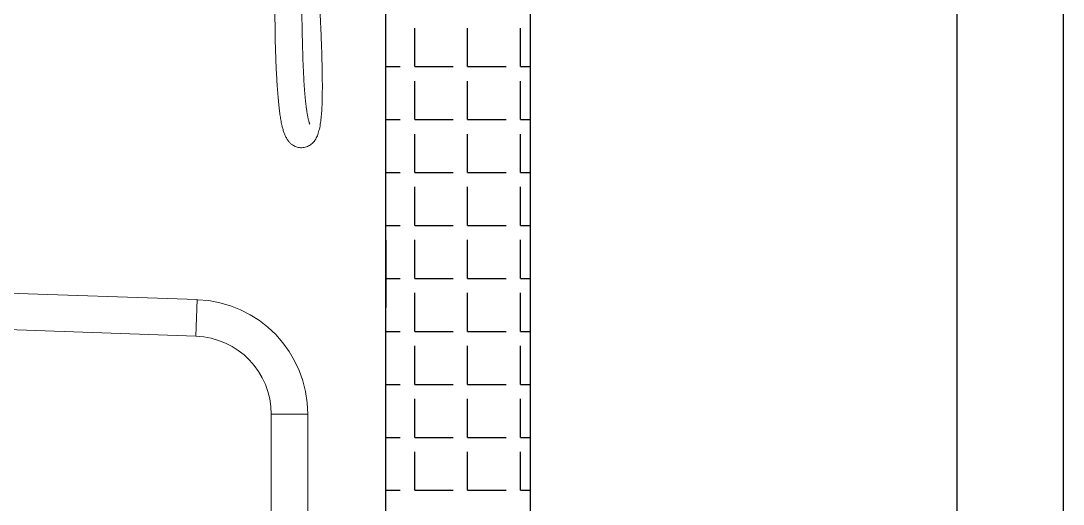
# Model space of a CAD drawing. Extents: x 1944 to 4044, y -46 to 2924.
# Drawn here: x 3503 to 4044, y 1917 to 2168 of the extents above; entities that cross this region are included whole.
import ezdxf

# ---------------------------------------------------------------- set-up
doc = ezdxf.new("R2010")
doc.units = 0
doc.header["$LTSCALE"] = 23.1
doc.layers.get('0').update_dxf_attribs({"linetype": 'CONTINUOUS'})
for name, color, linetype in [('D', 2, 'CONTINUOUS'), ('DWG', 7, 'CONTINUOUS'), ('HT', 3, 'CONTINUOUS')]:
    doc.layers.add(name, color=color, linetype=linetype)

# ---------------------------------------------------------------- blocks, each defined once
blk = doc.blocks.new('A$C1AB136E0')
at = {"color": 7, "linetype": 'Continuous', "lineweight": 15}
for p, q in [((417.72, 1609.54), (159.48, 1618.55)), ((158.82, 1599.57), (417.06, 1590.55)), ((456.15, 1550.07), (456.15, 1133.15)), ((475.15, 1077.65), (475.15, 1550.07))]:
    blk.add_line(p, q, dxfattribs=at)
at = {"color": 8, "linetype": 'Continuous', "lineweight": 15}
for p, q in [((417.06, 1590.55), (417.72, 1609.54)), ((456.15, 1550.07), (475.15, 1550.07))]:
    blk.add_line(p, q, dxfattribs=at)
at = {"color": 7, "linetype": 'Continuous', "lineweight": 15}
for radius in [59.5, 40.5]:
    blk.add_arc((415.65, 1550.07), radius, 0, 88, dxfattribs=at)
blk = doc.blocks.new('A$C1841107C')
at = {"color": 7, "linetype": 'Continuous', "lineweight": 15}
for points, knots in [([(475.82, 457.84), (476.75, 457.83), (478.54, 457.81), (481.35, 457.79), (484.32, 457.76), (487.55, 457.73), (491.5, 457.69), (496.02, 457.64), (500.88, 457.6), (505.39, 457.57), (509.7, 457.56), (514.09, 457.57), (518.68, 457.61), (523.44, 457.69), (528.34, 457.81), (533.32, 457.97), (538.38, 458.18), (543.34, 458.43), (548.02, 458.73), (552.28, 459.05), (556.12, 459.39), (559.56, 459.75), (562.64, 460.15), (565.42, 460.59), (567.88, 461.07), (570.03, 461.6), (571.87, 462.16), (573.55, 462.81), (575.21, 463.67), (576.49, 464.55), (577.7, 465.69), (578.76, 467.05), (579.7, 469.14), (580.01, 471.52), (579.58, 473.95), (578.47, 476.05), (576.96, 477.67), (575.15, 478.92), (573.03, 479.86), (570.42, 480.62), (567.23, 481.22), (563.71, 481.63), (559.98, 481.9), (555.68, 482.07), (550.77, 482.16), (545.34, 482.16), (539.43, 482.08), (533.09, 481.93), (525.57, 481.68), (516.81, 481.31), (507.79, 480.87), (502, 480.55), (499.54, 480.41)], [0, 0, 0, 0, 0.0213405, 0.0406872, 0.0621099, 0.0854832, 0.1088506, 0.143855, 0.1768099, 0.2050359, 0.2319645, 0.2598555, 0.2890857, 0.3195667, 0.350627, 0.3827002, 0.415678, 0.4493773, 0.4813187, 0.5112633, 0.5392911, 0.5654881, 0.5899394, 0.6129344, 0.6365147, 0.6536306, 0.6712131, 0.6888305, 0.7051801, 0.7203044, 0.729636, 0.7390876, 0.7488219, 0.7593089, 0.7704628, 0.7812965, 0.7916017, 0.8024938, 0.8183354, 0.8351199, 0.8517491, 0.864072, 0.8763012, 0.8885225, 0.9007013, 0.9128955, 0.925218, 0.9377634, 0.9506043, 0.9682635, 0.9865373, 1, 1, 1, 1]), ([(567.68, 475.59), (567.69, 475.6), (567.71, 475.63), (567.46, 475.53), (567.14, 475.43), (566.53, 475.24), (565.46, 474.96), (563.75, 474.59), (561.9, 474.26), (560, 473.97), (558.08, 473.71), (556.03, 473.47), (553.75, 473.23), (551.14, 473), (548.19, 472.78), (543.9, 472.5), (538.19, 472.23), (530.61, 471.96), (522.47, 471.75), (514.03, 471.59), (507.54, 471.49), (502.89, 471.43), (499.91, 471.4), (496.99, 471.37), (494.11, 471.36), (491.34, 471.35), (488.86, 471.36), (486.73, 471.37), (484.97, 471.38), (483.39, 471.39), (481.82, 471.41), (480.1, 471.43), (478.13, 471.46), (476.65, 471.49), (475.84, 471.5), (475.76, 471.51)], [0, 0, 0, 0, 0.0057681, 0.0184902, 0.0313147, 0.0444676, 0.0737887, 0.1039065, 0.1322515, 0.1584779, 0.1824317, 0.2061318, 0.2322583, 0.2609124, 0.292192, 0.3257882, 0.3925746, 0.4595231, 0.5400721, 0.6183063, 0.6935171, 0.7223966, 0.7511124, 0.7796495, 0.8079939, 0.836132, 0.8628715, 0.8834201, 0.9017331, 0.917776, 0.9330892, 0.9513433, 0.9727294, 0.9972954, 1, 1, 1, 1])]:
    blk.add_open_spline(points, degree=3, knots=knots, dxfattribs=at)

msp = doc.modelspace()

# ---------------------------------------------------------------- linework, layer by layer
at = {"color": 4}
msp.add_line((3988.61, 24.46), (3988.61, 2769.46), dxfattribs=at)
at = {"layer": 'D'}
msp.add_lwpolyline([(1943.61, 2924.46), (4043.61, 2924.46), (4043.61, -45.54), (1943.61, -45.54)], close=True, dxfattribs=at)
at = {"layer": 'DWG'}
msp.add_line((3692.02, 2054.6), (3692.02, 2019.64), dxfattribs=at)
at = {"layer": 'HT', "ltscale": 0.5}
for p, q in [((3692.02, 675.84), (3692.02, 2763.82)), ((3767.02, 643.84), (3767.02, 2763.82)), ((3706.96, 2144.64), (3706.96, 2164.64)), ((3734.46, 2144.64), (3734.46, 2164.64)), ((3761.96, 2144.64), (3761.96, 2164.64)), ((3692.02, 2144.64), (3699.46, 2144.64)), ((3706.96, 2144.64), (3726.96, 2144.64)), ((3734.46, 2144.64), (3754.46, 2144.64)), ((3761.96, 2144.64), (3767.02, 2144.64)), ((3706.96, 2117.14), (3706.96, 2137.14)), ((3734.46, 2117.14), (3734.46, 2137.14)), ((3761.96, 2117.14), (3761.96, 2137.14)), ((3692.02, 2117.14), (3699.46, 2117.14)), ((3706.96, 2117.14), (3726.96, 2117.14)), ((3734.46, 2117.14), (3754.46, 2117.14)), ((3761.96, 2117.14), (3767.02, 2117.14)), ((3706.96, 2089.64), (3706.96, 2109.64)), ((3734.46, 2089.64), (3734.46, 2109.64)), ((3761.96, 2089.64), (3761.96, 2109.64)), ((3692.02, 2089.64), (3699.46, 2089.64)), ((3706.96, 2089.64), (3726.96, 2089.64)), ((3734.46, 2089.64), (3754.46, 2089.64)), ((3761.96, 2089.64), (3767.02, 2089.64)), ((3706.96, 2062.14), (3706.96, 2082.14)), ((3734.46, 2062.14), (3734.46, 2082.14)), ((3761.96, 2062.14), (3761.96, 2082.14)), ((3692.02, 2062.14), (3699.46, 2062.14)), ((3706.96, 2062.14), (3726.96, 2062.14)), ((3734.46, 2062.14), (3754.46, 2062.14)), ((3761.96, 2062.14), (3767.02, 2062.14)), ((3706.96, 2034.64), (3706.96, 2054.64)), ((3734.46, 2034.64), (3734.46, 2054.64)), ((3761.96, 2034.64), (3761.96, 2054.64)), ((3692.02, 2034.64), (3699.46, 2034.64)), ((3706.96, 2034.64), (3726.96, 2034.64)), ((3734.46, 2034.64), (3754.46, 2034.64)), ((3761.96, 2034.64), (3767.02, 2034.64)), ((3706.96, 2007.14), (3706.96, 2027.14)), ((3734.46, 2007.14), (3734.46, 2027.14)), ((3761.96, 2007.14), (3761.96, 2027.14)), ((3692.02, 2007.14), (3699.46, 2007.14)), ((3706.96, 2007.14), (3726.96, 2007.14)), ((3734.46, 2007.14), (3754.46, 2007.14)), ((3761.96, 2007.14), (3767.02, 2007.14)), ((3706.96, 1979.64), (3706.96, 1999.64)), ((3734.46, 1979.64), (3734.46, 1999.64)), ((3761.96, 1979.64), (3761.96, 1999.64)), ((3692.02, 1979.64), (3699.46, 1979.64)), ((3706.96, 1979.64), (3726.96, 1979.64)), ((3734.46, 1979.64), (3754.46, 1979.64)), ((3761.96, 1979.64), (3767.02, 1979.64)), ((3706.96, 1952.14), (3706.96, 1972.14)), ((3734.46, 1952.14), (3734.46, 1972.14)), ((3761.96, 1952.14), (3761.96, 1972.14)), ((3692.02, 1952.14), (3699.46, 1952.14)), ((3706.96, 1952.14), (3726.96, 1952.14)), ((3734.46, 1952.14), (3754.46, 1952.14)), ((3761.96, 1952.14), (3767.02, 1952.14)), ((3706.96, 1924.64), (3706.96, 1944.64)), ((3734.46, 1924.64), (3734.46, 1944.64)), ((3761.96, 1924.64), (3761.96, 1944.64)), ((3692.02, 1924.64), (3699.46, 1924.64)), ((3706.96, 1924.64), (3726.96, 1924.64)), ((3734.46, 1924.64), (3754.46, 1924.64)), ((3761.96, 1924.64), (3767.02, 1924.64))]:
    msp.add_line(p, q, dxfattribs=at)

# ---------------------------------------------------------------- block references
at = {"lineweight": 15, "rotation": 270}
msp.add_blockref('A$C1841107C', (3176.87, 2682.41), dxfattribs=at)
at = {"lineweight": 15}
msp.add_blockref('A$C1AB136E0', (3176.37, 414.09), dxfattribs=at)

doc.saveas('drawing.dxf')
